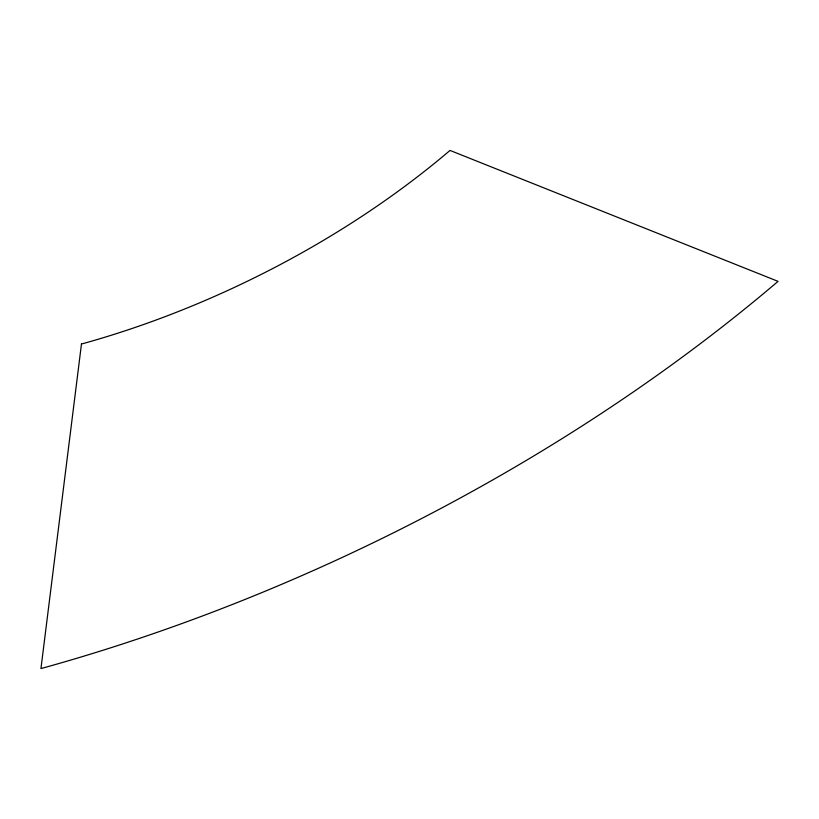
<?xml version="1.0" encoding="UTF-8"?>
<svg xmlns="http://www.w3.org/2000/svg" width="819" height="819" viewBox="0 0 819 819"><rect width="100%" height="100%" fill="white"/><g stroke="black" fill="none" stroke-linecap="round" stroke-linejoin="round"><path stroke-width="1.23" d="M81.47 344.031L40.95 668.57A1089.229 580.425 -25.9 0 0 778.05 281.367L450.02 150.43A544.615 290.213 -25.9 0 1 81.47 344.031"/></g></svg>
